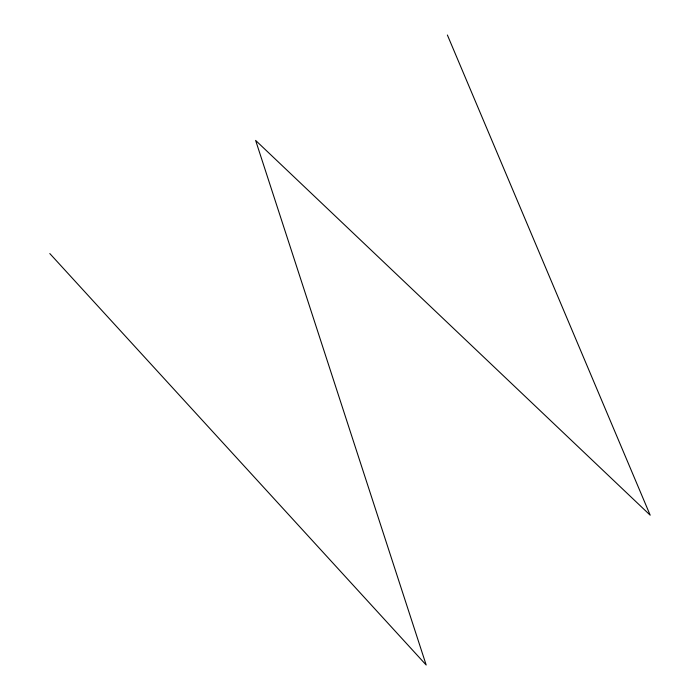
<?xml version="1.0" encoding="UTF-8"?>
<svg xmlns="http://www.w3.org/2000/svg" width="700" height="700" viewBox="0 0 700 700"><rect width="100%" height="100%" fill="white"/><g stroke="black" fill="none" stroke-linecap="round" stroke-linejoin="round"><path stroke-width="1.05" d="M49.805 253.549L426.178 665L255.623 140.403L650.195 515.191L447.37 35"/></g></svg>
